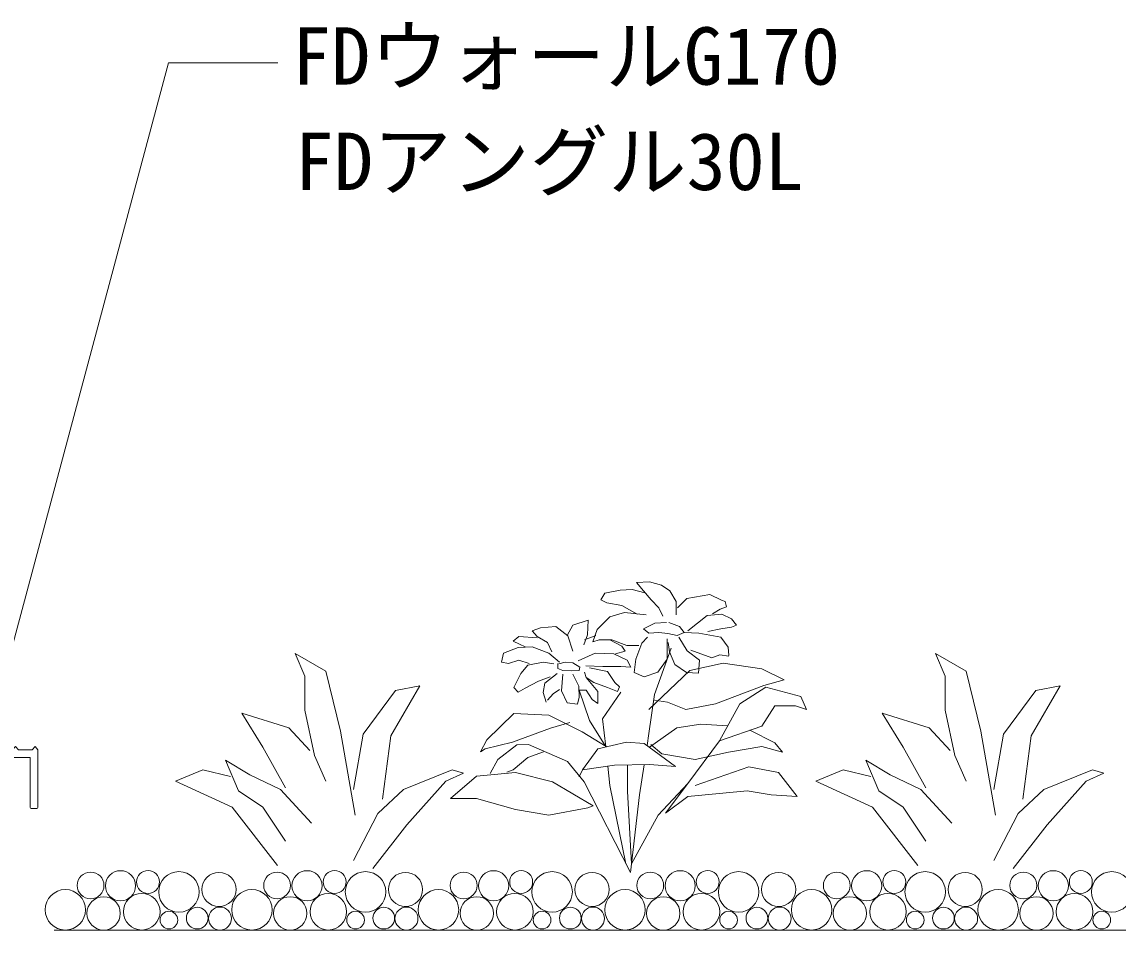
# Model space of a CAD drawing. Units: millimetres, scale not verified. Extents: x -1485 to 1485, y -1050 to 1050.
# Drawn here: x -255.5 to 24.2, y -153.4 to 79.6 of the extents above; entities that cross this region are included whole.
import ezdxf
from ezdxf.enums import TextEntityAlignment as Align

# ---------------------------------------------------------------- set-up
doc = ezdxf.new("R2010")
doc.units = ezdxf.units.MM
doc.header["$LTSCALE"] = 4
for name, color, linetype, lineweight in [('0-7_KANAMONO', 4, 'Continuous', 18), ('0-9_MOJI', 7, 'Continuous', 18), ('0-A_ecom', 7, 'Continuous', 18), ('0-B_GREEN', 3, 'Continuous', 18), ('0-C_FD-L', 8, 'Continuous', 18), ('0-E_00KANAMONO', 5, 'Continuous', 18)]:
    doc.layers.add(name, color=color, linetype=linetype, lineweight=lineweight)
doc.layers.add('0-D_255', color=7, linetype='Continuous')
doc.styles.add('ＭＳ ゴシック', font='')
doc.styles.get('ＭＳ ゴシック').set_extended_font_data('MS Gothic')

# ---------------------------------------------------------------- blocks, each defined once
blk = doc.blocks.new('2')
at = {"layer": '0-E_00KANAMONO'}
for p, q in [((520.239, -5.425), (520.072, -5.392)), ((520.474, -5.055), (520.477, -5.225)), ((520.905, -4.926), (520.746, -4.864)), ((521.201, -4.602), (521.175, -4.77)), ((521.648, -4.549), (521.502, -4.461)), ((521.995, -4.282), (521.94, -4.443)), ((522.445, -4.308), (522.316, -4.196)), ((522.834, -4.104), (522.751, -4.254)), ((523.271, -4.208), (523.164, -4.075)), ((523.798, -4.03), (523.557, -4.235)), ((524.298, -4.235), (524.057, -4.03)), ((524.798, -4.03), (524.557, -4.235)), ((525.298, -4.235), (525.057, -4.03)), ((525.798, -4.03), (525.557, -4.235)), ((526.298, -4.235), (526.057, -4.03)), ((526.798, -4.03), (526.557, -4.235)), ((527.298, -4.235), (527.057, -4.03)), ((527.798, -4.03), (527.557, -4.235)), ((518.698, -8.307), (518.549, -8.389)), ((518.64, -7.872), (518.752, -8)), ((518.887, -7.496), (518.726, -7.551)), ((518.906, -7.058), (518.994, -7.203)), ((519.214, -6.73), (519.046, -6.756)), ((519.309, -6.302), (519.37, -6.46)), ((519.669, -6.033), (519.499, -6.03)), ((519.837, -5.627), (519.87, -5.794)), ((518.679, -9.112), (518.475, -9.353)), ((518.475, -9.612), (518.679, -9.853)), ((518.679, -10.112), (518.475, -10.353)), ((518.475, -10.612), (518.679, -10.853)), ((518.679, -11.112), (518.475, -11.353)), ((518.52, -8.72), (518.653, -8.827)), ((518.475, -11.612), (518.679, -11.853)), ((518.679, -12.112), (518.475, -12.353)), ((518.475, -12.612), (518.679, -12.853)), ((518.679, -13.112), (518.475, -13.353)), ((532.927, -11.483), (543.927, -11.483)), ((518.427, -138.983), (637.927, -138.983))]:
    blk.add_line(p, q, dxfattribs=at)
for points in [[(536.427, -7.483), (536.427, -6.483), (532.427, -6.483), (532.427, -5.483), (533.427, -5.483), (533.427, -3.983), (527.927, -3.983)], [(556.927, -72.483), (519.927, -72.483), (519.927, -7.983), (531.927, -7.983), (531.927, -10.483)], [(540.927, -7.983), (543.227, -7.983), (543.227, -9.983), (533.627, -9.983), (533.627, -7.983), (535.927, -7.983)], [(638.009, -137.989), (631.927, -136.983), (558.427, -136.983), (558.427, -111.883), (568.427, -111.883), (568.427, -113.133), (570.127, -113.133), (570.127, -109.133), (568.427, -109.133), (568.427, -110.383), (558.427, -110.383), (558.427, -6.483), (540.427, -6.483), (540.427, -7.483)], [(544.927, -10.483), (544.927, -7.983), (556.927, -7.983), (556.927, -72.483)], [(518.427, -13.483), (518.427, -73.983), (556.427, -73.983), (556.427, -137.283), (519.927, -137.283), (519.927, -98.983), (522.127, -98.983), (522.127, -97.283), (518.427, -97.283), (518.427, -138.983)]]:
    blk.add_lwpolyline(points, dxfattribs=at)
for centre, radius, start, end in [((520.033, -5.589), 0.2, 78.84705, 191.15295), ((520.277, -5.229), 0.2, 258.84705, 1.15295), ((520.674, -5.051), 0.2, 68.84705, 181.15295), ((520.977, -4.739), 0.2, 248.84705, 351.15295), ((521.399, -4.632), 0.2, 58.84705, 171.15295), ((521.751, -4.378), 0.2, 238.84705, 341.15295), ((522.185, -4.346), 0.2, 48.84705, 161.15295), ((522.576, -4.157), 0.2, 228.84705, 331.15295), ((523.009, -4.201), 0.2, 38.84705, 151.15295), ((523.427, -4.083), 0.2, 218.84705, 310.36125), ((523.927, -4.183), 0.2, 49.63875, 130.36125), ((524.427, -4.083), 0.2, 229.63875, 310.36125), ((524.927, -4.183), 0.2, 49.63875, 130.36125), ((525.427, -4.083), 0.2, 229.63875, 310.36125), ((525.927, -4.183), 0.2, 49.63875, 130.36125), ((526.427, -4.083), 0.2, 229.63875, 310.36125), ((526.927, -4.183), 0.2, 49.63875, 130.36125), ((527.427, -4.083), 0.2, 229.63875, 310.36125), ((527.927, -4.183), 0.2, 90, 130.36125), ((518.645, -8.564), 0.2, 118.84705, 231.15295), ((518.791, -7.74), 0.2, 108.84705, 221.15295), ((518.602, -8.132), 0.2, 298.84705, 41.15295), ((519.077, -6.954), 0.2, 98.84705, 211.15295), ((518.823, -7.307), 0.2, 288.84705, 31.15295), ((519.184, -6.533), 0.2, 278.84705, 21.15295), ((519.495, -6.229), 0.2, 88.84705, 201.15295), ((519.673, -5.833), 0.2, 268.84705, 11.15295), ((535.927, -7.483), 0.5, 270, 0), ((540.927, -7.483), 0.5, 180, 270), ((518.627, -9.483), 0.2, 139.63875, 220.36125), ((518.627, -10.483), 0.2, 139.63875, 220.36125), ((518.527, -8.983), 0.2, 319.63875, 51.15295), ((518.527, -9.983), 0.2, 319.63875, 40.36125), ((518.527, -10.983), 0.2, 319.63875, 40.36125), ((532.927, -10.483), 1, 180, 270), ((543.927, -10.483), 1, 270, 0), ((518.627, -11.483), 0.2, 139.63875, 220.36125), ((518.627, -12.483), 0.2, 139.63875, 220.36125), ((518.627, -13.483), 0.2, 139.63875, 180), ((518.527, -11.983), 0.2, 319.63875, 40.36125), ((518.527, -12.983), 0.2, 319.63875, 40.36125), ((637.927, -138.483), 0.5, 270, 80.60091)]:
    blk.add_arc(centre, radius, start, end, dxfattribs=at)

msp = doc.modelspace()

# ---------------------------------------------------------------- linework, layer by layer
at = {"layer": '0-7_KANAMONO'}
msp.add_line((-251.689, -121.144), (-253.089, -121.144), dxfattribs=at)
for points in [[(-281.389, -106.144), (-277.889, -106.144), (-277.139, -105.344), (-276.389, -106.144), (-272.889, -106.144), (-272.139, -105.344), (-271.389, -106.144), (-267.889, -106.144), (-267.139, -105.344), (-266.389, -106.144), (-262.889, -106.144), (-262.139, -105.344), (-261.389, -106.144), (-257.889, -106.144), (-257.139, -105.344), (-256.389, -106.144), (-252.889, -106.144), (-252.139, -105.344), (-251.389, -106.144), (-251.389, -120.844)], [(-253.389, -120.844), (-253.389, -108.144), (-266.975, -108.144), (-267.139, -107.994), (-267.284, -108.144), (-281.089, -108.144)]]:
    msp.add_lwpolyline(points, dxfattribs=at)
for centre, start, end in [((-253.089, -120.844), 180, 270), ((-251.689, -120.844), 270, 0)]:
    msp.add_arc(centre, 0.3, start, end, dxfattribs=at)
at = {"layer": '0-9_MOJI'}
for p, q in [((-265.582, -108.144), (-218.07, 69.173)), ((-218.07, 69.173), (-190.207, 69.173))]:
    msp.add_line(p, q, dxfattribs=at)
at = {"layer": '0-A_ecom'}
for centre, radius in [((-230.336, -140.856), 3.851), ((-223.311, -139.88), 2.929), ((-182.741, -140.856), 3.851), ((-175.715, -139.88), 2.929), ((-135.145, -140.856), 3.851), ((-128.12, -139.88), 2.929), ((-87.55, -140.856), 3.851), ((-80.524, -139.88), 2.929), ((-39.954, -140.856), 3.851), ((-32.929, -139.88), 2.929), ((7.642, -140.856), 3.851), ((14.667, -139.88), 2.929), ((-237.976, -140.779), 3.421), ((-215.416, -142.418), 5.17), ((-205.219, -141.802), 4.364), ((-190.38, -140.779), 3.421), ((-167.821, -142.418), 5.17), ((-157.623, -141.802), 4.364), ((-142.785, -140.779), 3.421), ((-120.225, -142.418), 5.17), ((-110.027, -141.802), 4.364), ((-95.189, -140.779), 3.421), ((-72.63, -142.418), 5.17), ((-62.432, -141.802), 4.364), ((-47.593, -140.779), 3.421), ((-25.034, -142.418), 5.17), ((-14.836, -141.802), 4.364), ((0.002, -140.779), 3.421), ((22.561, -142.418), 5.17), ((-244.41, -146.986), 5.158), ((-196.814, -146.986), 5.158), ((-149.219, -146.986), 5.158), ((-101.623, -146.986), 5.158), ((-54.028, -146.986), 5.158), ((-6.432, -146.986), 5.158), ((-234.636, -147.891), 4.253), ((-224.914, -147.473), 4.671), ((-187.04, -147.891), 4.253), ((-177.319, -147.473), 4.671), ((-139.445, -147.891), 4.253), ((-129.723, -147.473), 4.671), ((-91.849, -147.891), 4.253), ((-82.128, -147.473), 4.671), ((-44.254, -147.891), 4.253), ((-34.532, -147.473), 4.671), ((3.342, -147.891), 4.253), ((13.063, -147.473), 4.671), ((-217.971, -149.598), 2.261), ((-210.762, -149.112), 2.774), ((-204.973, -149.216), 2.929), ((-170.375, -149.598), 2.261), ((-163.166, -149.112), 2.774), ((-157.377, -149.216), 2.929), ((-122.779, -149.598), 2.261), ((-115.571, -149.112), 2.774), ((-109.782, -149.216), 2.929), ((-75.184, -149.598), 2.261), ((-67.975, -149.112), 2.774), ((-62.186, -149.216), 2.929), ((-27.588, -149.598), 2.261), ((-20.38, -149.112), 2.774), ((-14.591, -149.216), 2.929), ((20.007, -149.598), 2.261)]:
    msp.add_circle(centre, radius, dxfattribs=at)
at = {"layer": '0-B_GREEN'}
for p, q in [((-95.406, -63.298), (-98.655, -63.461)), ((-98.655, -63.461), (-96.868, -65.573)), ((-92.318, -64.11), (-95.406, -63.298)), ((-90.206, -65.573), (-92.318, -64.11)), ((-102.88, -65.41), (-106.78, -66.223)), ((-99.793, -65.248), (-102.88, -65.41)), ((-96.543, -66.06), (-99.793, -65.248)), ((-96.868, -65.573), (-94.918, -67.848)), ((-88.581, -68.335), (-90.206, -65.573)), ((-85.819, -67.523), (-79.969, -66.548)), ((-79.969, -66.548), (-77.044, -68.01)), ((-106.292, -68.66), (-102.393, -69.31)), ((-102.393, -69.31), (-98.493, -71.585)), ((-94.918, -67.848), (-92.968, -69.96)), ((-88.581, -71.747), (-88.581, -68.335)), ((-88.256, -69.96), (-85.819, -67.523)), ((-75.744, -69.635), (-77.369, -70.285)), ((-77.044, -68.01), (-76.069, -68.335)), ((-76.069, -68.335), (-75.744, -69.635)), ((-105.48, -72.235), (-108.73, -75.485)), ((-101.743, -71.098), (-105.48, -72.235)), ((-96.218, -71.747), (-101.743, -71.098)), ((-92.968, -69.96), (-91.993, -72.073)), ((-85.61, -75.767), (-80.64, -71.852)), ((-80.64, -71.852), (-76.882, -71.585)), ((-77.369, -70.285), (-79.319, -71.423)), ((-76.882, -71.585), (-74.445, -72.722)), ((-123.191, -74.997), (-125.304, -75.81)), ((-119.292, -74.672), (-123.191, -74.997)), ((-116.204, -77.11), (-119.292, -74.672)), ((-116.367, -76.947), (-114.904, -74.347)), ((-114.904, -74.347), (-111.005, -73.047)), ((-111.005, -73.047), (-111.167, -76.785)), ((-108.73, -75.485), (-109.867, -78.572)), ((-96.905, -75.315), (-94.043, -73.809)), ((-95.549, -76.37), (-96.905, -75.315)), ((-94.043, -73.809), (-91.031, -73.659)), ((-90.429, -73.659), (-87.718, -74.713)), ((-87.718, -74.713), (-86.514, -76.219)), ((-77.207, -75.322), (-80.457, -75.972)), ((-74.445, -74.835), (-77.207, -75.322)), ((-74.445, -72.722), (-73.145, -74.347)), ((-73.145, -74.347), (-74.445, -74.835)), ((-128.716, -77.272), (-130.178, -78.41)), ((-124.004, -77.597), (-128.716, -77.272)), ((-124.004, -77.272), (-125.304, -75.81)), ((-121.404, -78.735), (-124.004, -77.272)), ((-114.904, -81.009), (-116.204, -77.11)), ((-111.167, -76.785), (-112.142, -79.384)), ((-111.98, -78.085), (-109.055, -76.947)), ((-109.867, -78.572), (-108.242, -78.085)), ((-104.993, -78.085), (-108.242, -78.085)), ((-105.48, -78.085), (-102.393, -79.709)), ((-101.121, -79.532), (-104.993, -78.085)), ((-97.356, -78.93), (-95.851, -77.424)), ((-92.989, -76.219), (-95.549, -76.37)), ((-90.73, -76.52), (-92.989, -76.219)), ((-90.881, -77.876), (-90.881, -82.996)), ((-88.321, -76.972), (-90.73, -76.52)), ((-86.514, -76.219), (-88.321, -76.972)), ((-87.869, -77.424), (-85.761, -80.887)), ((-86.514, -76.219), (-82.749, -76.37)), ((-82.749, -76.37), (-77.177, -77.424)), ((-77.177, -77.424), (-75.313, -79.969)), ((-128.879, -80.034), (-132.616, -81.497)), ((-130.178, -78.41), (-128.554, -79.222)), ((-125.304, -79.872), (-128.879, -80.034)), ((-128.554, -79.222), (-127.091, -79.872)), ((-121.079, -81.497), (-125.304, -79.872)), ((-120.267, -81.172), (-121.404, -78.735)), ((-101.58, -81.009), (-104.018, -81.659)), ((-102.393, -79.709), (-101.58, -81.009)), ((-98.109, -79.532), (-101.121, -79.532)), ((-98.862, -82.996), (-97.356, -78.93)), ((-89.854, -80.253), (-94.11, -92.076)), ((-90.279, -81.189), (-90.58, -78.779)), ((-85.761, -80.887), (-82.598, -83.297)), ((-79.436, -82.695), (-84.857, -80.737)), ((-75.313, -79.969), (-75.151, -82.082)), ((-177.931, -86.091), (-185.78, -81.547)), ((-185.78, -81.547), (-183.301, -87.33)), ((-131.316, -84.097), (-128.716, -83.284)), ((-128.716, -83.284), (-126.116, -84.097)), ((-122.541, -83.772), (-126.441, -84.584)), ((-119.779, -84.259), (-122.541, -83.772)), ((-118.317, -83.772), (-121.079, -81.497)), ((-116.854, -83.772), (-118.479, -84.259)), ((-114.904, -83.934), (-116.854, -83.772)), ((-113.605, -83.447), (-109.217, -81.497)), ((-109.217, -81.497), (-104.505, -81.659)), ((-104.505, -81.659), (-101.093, -83.284)), ((-101.093, -83.284), (-100.118, -85.072)), ((-99.314, -86.459), (-98.862, -82.996)), ((-90.881, -82.996), (-93.29, -86.309)), ((-88.923, -84.351), (-90.279, -81.189)), ((-82.598, -83.297), (-82.899, -86.61)), ((-79.436, -82.695), (-77.426, -81.919)), ((-77.426, -81.919), (-75.151, -82.244)), ((-14.563, -86.091), (-22.412, -81.547)), ((-22.412, -81.547), (-19.934, -87.33)), ((-174.214, -101.375), (-177.931, -86.091)), ((-126.441, -84.584), (-128.229, -86.697)), ((-113.28, -85.884), (-115.229, -86.047)), ((-113.117, -85.072), (-114.904, -83.934)), ((-113.117, -85.072), (-113.28, -85.884)), ((-107.267, -84.909), (-111.655, -84.747)), ((-110.68, -85.234), (-106.13, -86.209)), ((-102.718, -84.909), (-107.267, -84.909)), ((-106.13, -86.209), (-104.18, -88.971)), ((-100.118, -85.072), (-102.718, -84.909)), ((-96.754, -87.514), (-99.314, -86.459)), ((-93.29, -86.309), (-96.754, -87.514)), ((-95.529, -95.859), (-85.125, -85.928)), ((-85.911, -86.459), (-88.923, -84.351)), ((-82.899, -86.61), (-85.911, -86.459)), ((-85.125, -85.928), (-76.612, -84.037)), ((-76.612, -84.037), (-66.681, -85.455)), ((-10.846, -101.375), (-14.563, -86.091)), ((-183.301, -87.33), (-183.301, -96.005)), ((-123.679, -88.646), (-127.091, -90.434)), ((-120.754, -87.509), (-123.679, -88.646)), ((-118.967, -86.697), (-122.054, -89.134)), ((-114.904, -86.859), (-113.442, -89.946)), ((-106.13, -90.271), (-109.542, -88.971)), ((-19.934, -87.33), (-19.934, -96.005)), ((-160.169, -91.048), (-168.43, -102.201)), ((-161.408, -102.614), (-153.972, -89.808)), ((-153.972, -89.808), (-160.169, -91.048)), ((-127.091, -90.434), (-128.879, -91.409)), ((-110.662, -98.697), (-113.28, -90.921)), ((-111.492, -90.921), (-113.28, -90.921)), ((-107.352, -98.224), (-102.718, -91.409)), ((-103.53, -91.246), (-106.13, -90.271)), ((-94.11, -92.076), (-95.529, -102.007)), ((-66.208, -89.712), (-78.504, -94.441)), ((-72.356, -94.441), (-65.735, -90.185)), ((-65.735, -90.185), (-56.75, -92.549)), ((3.199, -91.048), (-5.062, -102.201)), ((1.96, -102.614), (9.396, -89.808)), ((9.396, -89.808), (3.199, -91.048)), ((-113.767, -94.496), (-116.367, -94.171)), ((-90.8, -93.968), (-94.11, -93.495)), ((-86.071, -95.859), (-90.8, -93.968)), ((-78.504, -94.441), (-86.071, -95.859)), ((-77.558, -103.899), (-72.356, -94.441)), ((-63.371, -94.914), (-66.681, -100.116)), ((-58.169, -94.914), (-63.371, -94.914)), ((-55.331, -95.859), (-58.169, -94.914)), ((-56.75, -92.549), (-55.331, -95.859)), ((-199.412, -96.831), (-194.042, -105.506)), ((-187.432, -100.549), (-199.412, -96.831)), ((-183.301, -96.005), (-180.823, -107.571)), ((-130.016, -96.933), (-136.84, -103.595)), ((-121.066, -97.278), (-130.016, -96.933)), ((-121.066, -97.278), (-112.554, -101.534)), ((-36.044, -96.831), (-30.674, -105.506)), ((-24.064, -100.549), (-36.044, -96.831)), ((-19.934, -96.005), (-17.455, -107.571)), ((-182.062, -106.332), (-187.432, -100.549)), ((-120.592, -100.671), (-130.341, -104.245)), ((-115.717, -99.208), (-120.592, -100.671)), ((-110.662, -98.697), (-106.575, -105.214)), ((-107.352, -98.224), (-106.552, -105.422)), ((-95.417, -105.517), (-88.435, -100.589)), ((-88.435, -100.589), (-82.287, -99.643)), ((-82.287, -99.643), (-75.439, -100.046)), ((-66.681, -100.116), (-77.558, -103.899)), ((-18.694, -106.332), (-24.064, -100.549)), ((-170.496, -122.855), (-174.214, -101.375)), ((-168.43, -102.201), (-170.909, -116.246)), ((-163.473, -118.724), (-161.408, -102.614)), ((-112.554, -101.534), (-106.406, -105.318)), ((-95.529, -102.007), (-95.996, -105.092)), ((-69.749, -101.183), (-63.371, -104.372)), ((-7.128, -122.855), (-10.846, -101.375)), ((-5.062, -102.201), (-7.541, -116.246)), ((-0.105, -118.724), (1.96, -102.614)), ((-194.042, -105.506), (-188.259, -115.833)), ((-136.84, -103.595), (-138.465, -106.683)), ((-137.328, -105.87), (-138.465, -106.683)), ((-130.341, -104.245), (-137.328, -105.87)), ((-129.203, -104.895), (-134.078, -108.633)), ((-126.268, -104.845), (-129.203, -104.895)), ((-116.337, -109.101), (-126.268, -104.845)), ((-112.467, -111.232), (-108.567, -105.87)), ((-108.567, -105.87), (-101.255, -104.245)), ((-101.255, -104.245), (-96.706, -104.57)), ((-96.706, -104.57), (-88.744, -110.42)), ((-77.558, -103.899), (-85.598, -114.776)), ((-66.681, -105.318), (-75.194, -106.736)), ((-61.479, -106.736), (-66.681, -105.318)), ((-63.371, -104.372), (-61.479, -106.736)), ((-30.674, -105.506), (-24.891, -115.833)), ((-180.823, -107.571), (-177.931, -114.181)), ((-134.078, -108.633), (-136.028, -112.207)), ((-126.441, -108.145), (-130.178, -111.232)), ((-122.379, -106.683), (-126.441, -108.145)), ((-75.194, -106.736), (-83.706, -108.628)), ((-17.455, -107.571), (-14.563, -114.181)), ((-202.303, -112.941), (-209.326, -111.289)), ((-145.711, -111.289), (-158.103, -116.246)), ((-130.178, -111.232), (-131.803, -111.882)), ((-112.081, -114.303), (-116.337, -109.101)), ((-112.467, -111.232), (-113.28, -113.02)), ((-104.343, -110.095), (-112.467, -111.232)), ((-106.007, -110.328), (-105.46, -115.249)), ((-95.406, -109.932), (-104.343, -110.095)), ((-101.012, -110.034), (-101.012, -116.709)), ((-96.733, -109.957), (-97.893, -117.613)), ((-88.744, -110.42), (-95.406, -109.932)), ((-83.706, -115.249), (-69.991, -110.52)), ((-69.991, -110.52), (-62.425, -111.938)), ((-38.936, -112.941), (-45.958, -111.289)), ((17.657, -111.289), (5.265, -116.246)), ((-189.498, -116.246), (-197.346, -112.528)), ((-157.277, -125.334), (-147.363, -114.181)), ((-129.578, -111.938), (-139.51, -112.884)), ((-120.12, -114.303), (-129.578, -111.938)), ((-109.716, -120.451), (-120.12, -114.303)), ((-100.258, -137.476), (-112.081, -114.303)), ((-62.425, -111.938), (-57.696, -118.086)), ((-26.13, -116.246), (-33.979, -112.528)), ((6.091, -125.334), (16.005, -114.181)), ((-200.238, -116.659), (-194.042, -120.79)), ((-181.649, -124.921), (-189.498, -116.246)), ((-158.103, -116.246), (-164.713, -122.442)), ((-105.46, -115.249), (-101.394, -135.249)), ((-101.012, -116.709), (-99.993, -135.249)), ((-85.598, -114.776), (-93.164, -122.815)), ((-85.598, -114.776), (-91.273, -122.343)), ((-70.464, -116.668), (-85.598, -118.086)), ((-64.317, -117.613), (-70.464, -116.668)), ((-36.87, -116.659), (-30.674, -120.79)), ((-18.281, -124.921), (-26.13, -116.246)), ((5.265, -116.246), (-1.345, -122.442)), ((-139.51, -118.559), (-129.578, -121.397)), ((-97.893, -117.613), (-100.258, -137.476)), ((-85.598, -118.086), (-91.273, -122.343)), ((-57.696, -118.086), (-64.317, -117.613)), ((-201.89, -120.79), (-190.324, -135.661)), ((-194.042, -120.79), (-188.259, -129.465)), ((-164.713, -122.442), (-170.909, -134.422)), ((-129.578, -121.397), (-121.066, -122.815)), ((-121.066, -122.815), (-111.135, -120.924)), ((-111.135, -120.924), (-109.716, -120.451)), ((-93.164, -122.815), (-99.993, -135.249)), ((-38.523, -120.79), (-26.956, -135.661)), ((-30.674, -120.79), (-24.891, -129.465)), ((-1.345, -122.442), (-7.541, -134.422)), ((-165.952, -136.487), (-157.277, -125.334)), ((-2.584, -136.487), (6.091, -125.334))]:
    msp.add_line(p, q, dxfattribs=at)
for points in [[(-106.78, -66.223), (-107.755, -67.848), (-106.292, -68.66)], [(-132.616, -81.497), (-133.103, -83.772), (-131.316, -84.097)], [(-115.229, -86.047), (-117.504, -85.884), (-118.804, -85.397), (-118.804, -84.097)], [(-109.542, -88.971), (-111.492, -87.671), (-111.98, -86.372)], [(-66.681, -85.455), (-61.006, -88.293), (-66.208, -89.712)], [(-128.229, -86.697), (-130.016, -90.271), (-128.879, -91.409)], [(-122.054, -89.134), (-122.541, -91.571), (-121.729, -94.009)], [(-116.367, -94.171), (-117.829, -91.084), (-117.504, -86.859)], [(-111.492, -87.671), (-108.567, -91.246), (-108.567, -94.334), (-110.03, -93.359), (-111.492, -90.921)], [(-104.18, -88.971), (-103.043, -90.109), (-103.53, -91.246)], [(-118.317, -90.759), (-119.942, -91.896), (-121.404, -93.521)], [(-113.442, -89.946), (-113.28, -92.709), (-113.767, -94.496)], [(-83.706, -108.628), (-92.218, -107.209), (-95.056, -104.845)], [(-197.346, -112.528), (-203.543, -108.81), (-200.238, -116.659)], [(-33.979, -112.528), (-40.175, -108.81), (-36.87, -116.659)], [(-209.326, -111.289), (-216.348, -114.181), (-201.89, -120.79)], [(-147.363, -114.181), (-142.819, -112.115), (-145.711, -111.289)], [(-45.958, -111.289), (-52.981, -114.181), (-38.523, -120.79)], [(16.005, -114.181), (20.549, -112.115), (17.657, -111.289)], [(-139.51, -112.884), (-146.13, -118.559), (-139.51, -118.559)]]:
    msp.add_lwpolyline(points, dxfattribs=at)
at = {"layer": '0-C_FD-L', "color": 4}
msp.add_line((-247.276, -152.144), (629.129, -152.144), dxfattribs=at)

# ---------------------------------------------------------------- block references
at = {"layer": '0-D_255'}
msp.add_blockref('2', (-817.016, -133.162), dxfattribs=at)

# ---------------------------------------------------------------- texts
at = {"layer": '0-9_MOJI', "style": 'ＭＳ ゴシック'}
for s, p in [('FDウォールG170', (-186.577, 59.173)), ('FDアングル30L', (-185.85, 32.284))]:
    msp.add_text(s, height=14.66, dxfattribs=at).set_placement(p, align=Align.BOTTOM_LEFT)

doc.saveas('drawing.dxf')
